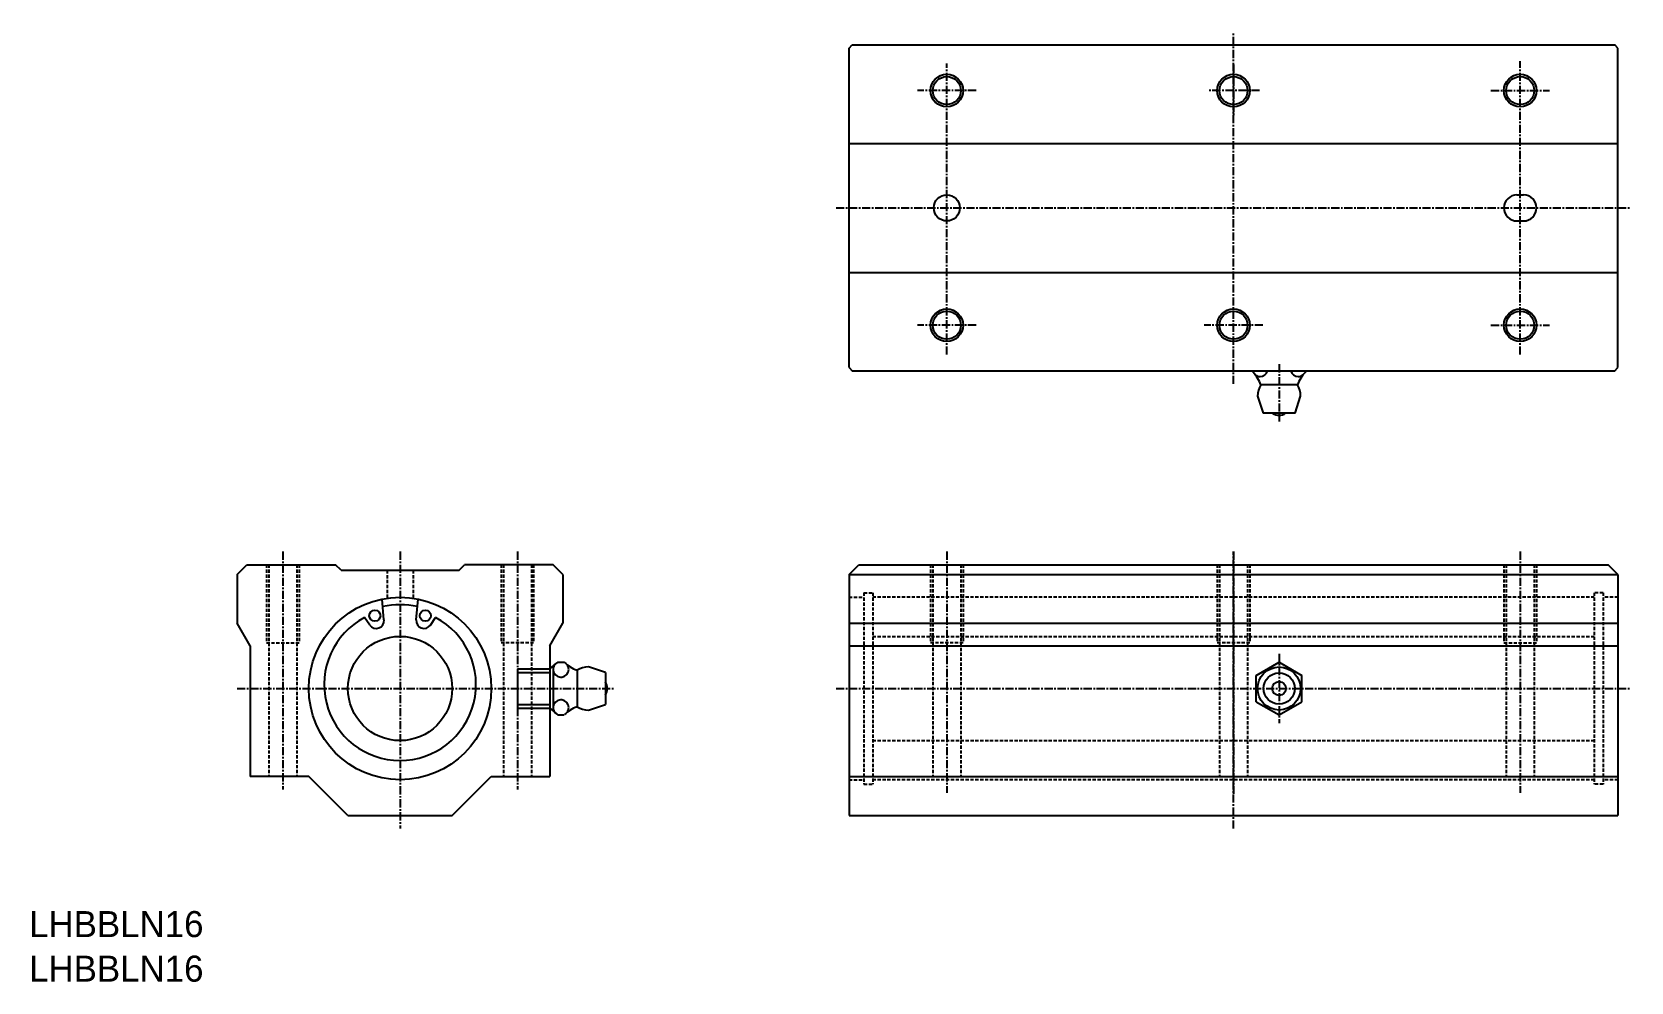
# Model space of a CAD drawing. Extents: x 214 to 460, y -182 to -36.
import ezdxf

# ---------------------------------------------------------------- set-up
doc = ezdxf.new("R2010")
doc.units = 0
for name, pattern in [('CENTER', [2, 1.25, -0.25, 0.25, -0.25]), ('DASHED', [0.75, 0.5, -0.25]), ('DOT', [0.5, 0.25, -0.25])]:
    doc.linetypes.add(name, pattern=pattern)
doc.layers.get('0').update_dxf_attribs({"linetype": 'CONTINUOUS'})
doc.layers.add('CENTER', color=1, linetype='CENTER')

# ---------------------------------------------------------------- blocks, each defined once
blk = doc.blocks.new('A')
at = {"color": 7, "linetype": 'CONTINUOUS'}
for p, q in [((0, 3), (5, 3)), ((0, 3), (0, -3)), ((0, 2.4585), (5, 2.4585)), ((5, 3), (5.886526, 3.809967)), ((5, 3), (5, -3)), ((5.5, 2.933263), (5.5, -2.933264)), ((6.224309, 4.026714), (7.195282, 4.026714)), ((9.153575, 2.8), (9.153575, -2.800001)), ((13.5, 2.433333), (10.900002, 3.299999)), ((13.5, 2.433333), (13.5, -2.433334)), ((10.900002, -3.3), (13.5, -2.433334)), ((0, -2.4585), (5, -2.4585)), ((0, -3), (5, -3)), ((5, -3), (5.886526, -3.809968)), ((6.224308, -4.026715), (7.195282, -4.026715))]:
    blk.add_line(p, q, dxfattribs=at)
for centre, radius, start, end in [((6.687519, 2.933263), 1.187517, 112.958597, 0), ((11.299999, 8.402933), 6, 226.833578, 249.038611), ((6.687519, 2.933263), 1.187517, 0, 37.550939), ((10.900001, 0), 3.3, 89.999982, 121.952754), ((11.983333, 0), 1.816667, 326.601512, 33.398488), ((6.687519, -2.933264), 1.187517, 359.999945, 247.041331), ((11.299999, -8.402934), 6, 110.961341, 132.902531), ((6.687519, -2.933264), 1.187517, 322.449006, 359.999945), ((10.900001, 0), 3.3, 238.047246, 270.000018)]:
    blk.add_arc(centre, radius, start, end, dxfattribs=at)
at = {"layer": 'CENTER', "color": 1, "linetype": 'CENTER'}
blk.add_line((-1, 0), (14.8, 0), dxfattribs=at)

msp = doc.modelspace()

# ---------------------------------------------------------------- linework, layer by layer
at = {"color": 7, "linetype": 'CONTINUOUS'}
for p, q in [((339.53, -38.52), (340.03, -38.02)), ((339.53, -87.52), (339.53, -38.52)), ((340.03, -38.02), (457.03, -38.02)), ((457.53, -38.52), (457.03, -38.02)), ((457.53, -87.52), (457.53, -38.52)), ((339.53, -53.12), (457.53, -53.12)), ((442.03, -61.02), (443.03, -61.02)), ((442.03, -65.02), (443.03, -65.02)), ((339.53, -72.92), (457.53, -72.92)), ((339.53, -87.52), (340.03, -88.02)), ((340.03, -88.02), (457.03, -88.02)), ((401.51, -88.02), (401.51, -88.22)), ((409.56, -88.02), (409.56, -88.22)), ((457.03, -88.02), (457.53, -87.52)), ((408.33, -90.18), (402.73, -90.18)), ((402.23, -91.92), (403.1, -94.52)), ((407.97, -94.52), (408.83, -91.92)), ((407.97, -94.52), (403.1, -94.52)), ((245.63, -119.27), (247.13, -117.77)), ((247.13, -117.77), (260.73, -117.77)), ((261.58, -118.62), (260.73, -117.77)), ((279.68, -118.62), (280.53, -117.77)), ((294.13, -117.77), (280.53, -117.77)), ((295.63, -119.27), (294.13, -117.77)), ((339.53, -119.27), (341.03, -117.77)), ((341.03, -117.77), (456.03, -117.77)), ((457.53, -119.27), (456.03, -117.77)), ((245.63, -119.27), (245.63, -126.77)), ((261.58, -118.62), (279.68, -118.62)), ((295.63, -119.27), (295.63, -126.77)), ((339.53, -119.27), (339.53, -156.27)), ((339.53, -119.27), (457.53, -119.27)), ((457.53, -119.27), (457.53, -156.27)), ((268.16, -126.25), (267.88, -123.05)), ((273.1, -126.25), (273.38, -123.05)), ((247.63, -130.24), (245.63, -126.77)), ((265.99, -127.04), (265.17, -125.88)), ((275.28, -127.04), (276.09, -125.88)), ((293.63, -130.24), (295.63, -126.77)), ((339.53, -126.77), (457.53, -126.77)), ((247.63, -130.24), (247.63, -150.27)), ((293.63, -130.24), (293.63, -150.27)), ((339.53, -130.24), (457.53, -130.24)), ((402.03, -134.75), (405.53, -132.73)), ((402.03, -138.8), (402.03, -134.75)), ((405.53, -132.73), (409.03, -134.75)), ((409.03, -138.8), (409.03, -134.75)), ((402.03, -138.8), (405.53, -140.82)), ((405.53, -140.82), (409.03, -138.8)), ((256.63, -150.27), (247.63, -150.27)), ((262.63, -156.27), (256.63, -150.27)), ((278.63, -156.27), (284.63, -150.27)), ((284.63, -150.27), (293.63, -150.27)), ((339.53, -150.27), (457.53, -150.27)), ((262.63, -156.27), (278.63, -156.27)), ((339.53, -156.27), (457.53, -156.27))]:
    msp.add_line(p, q, dxfattribs=at)
at = {"color": 3, "linetype": 'DASHED'}
for p, q in [((250.13, -117.77), (250.13, -129.77)), ((250.48, -117.77), (250.48, -150.27)), ((254.78, -117.77), (254.78, -150.27)), ((255.13, -117.77), (255.13, -129.77)), ((286.13, -117.77), (286.13, -129.77)), ((286.48, -117.77), (286.48, -150.27)), ((290.78, -117.77), (290.78, -150.27)), ((291.13, -117.77), (291.13, -129.77)), ((352.03, -117.77), (352.03, -129.77)), ((352.38, -117.77), (352.38, -150.27)), ((356.68, -117.77), (356.68, -150.27)), ((357.03, -117.77), (357.03, -129.77)), ((396.03, -117.77), (396.03, -129.77)), ((396.38, -117.77), (396.38, -150.27)), ((400.68, -117.77), (400.68, -150.27)), ((401.03, -117.77), (401.03, -129.77)), ((440.03, -117.77), (440.03, -129.77)), ((440.38, -117.77), (440.38, -150.27)), ((444.68, -117.77), (444.68, -150.27)), ((445.03, -117.77), (445.03, -129.77)), ((268.63, -118.62), (268.63, -122.92)), ((272.63, -118.62), (272.63, -122.92)), ((341.81, -122.07), (343.16, -122.07)), ((341.81, -122.07), (341.81, -151.47)), ((343.16, -122.07), (343.16, -151.47)), ((455.25, -122.07), (453.9, -122.07)), ((453.9, -122.07), (453.9, -151.47)), ((455.25, -122.07), (455.25, -151.47)), ((339.53, -122.77), (341.81, -122.77)), ((453.9, -122.77), (343.16, -122.77)), ((457.53, -122.77), (455.25, -122.77)), ((250.13, -129.77), (255.13, -129.77)), ((291.13, -129.77), (286.13, -129.77)), ((343.16, -128.77), (453.9, -128.77)), ((357.03, -129.77), (352.03, -129.77)), ((401.03, -129.77), (396.03, -129.77)), ((398.53, -129.77), (398.53, -129.77)), ((399.78, -129.77), (399.78, -129.77)), ((440.03, -129.77), (445.03, -129.77)), ((343.16, -144.77), (453.9, -144.77)), ((339.53, -150.77), (341.81, -150.77)), ((341.81, -151.47), (343.16, -151.47)), ((453.9, -150.77), (343.16, -150.77)), ((455.25, -151.47), (453.9, -151.47)), ((457.53, -150.77), (455.25, -150.77))]:
    msp.add_line(p, q, dxfattribs=at)
at = {"color": 12, "linetype": 'DOT'}
for p, q in [((354.53, -129.77), (354.53, -129.77)), ((355.78, -129.77), (355.78, -129.77))]:
    msp.add_line(p, q, dxfattribs=at)
at = {"color": 3, "linetype": 'CONTINUOUS'}
for centre in [(354.53, -45.02), (398.53, -45.02), (442.53, -45.02), (354.53, -81.02), (398.53, -81.02), (442.53, -81.02)]:
    msp.add_circle(centre, 2.5, dxfattribs=at)
at = {"color": 7, "linetype": 'CONTINUOUS'}
for centre, radius in [((354.53, -45.02), 2.15), ((398.53, -45.02), 2.15), ((442.53, -45.02), 2.15), ((354.53, -63.02), 2), ((354.53, -81.02), 2.15), ((398.53, -81.02), 2.15), ((442.53, -81.02), 2.15), ((270.63, -136.77), 14), ((266.76, -125.6), 0.85), ((274.51, -125.6), 0.85), ((270.63, -136.77), 8), ((405.53, -136.77), 3.3), ((405.53, -136.77), 2.4), ((405.53, -136.77), 1.05)]:
    msp.add_circle(centre, radius, dxfattribs=at)
for centre, radius, start, end in [((442.03, -63.02), 2, 90, 270), ((443.03, -63.02), 2, 270, 90), ((397.13, -92.32), 6, 20.9613, 42.9025), ((402.6, -87.71), 1.19, 269.9999, 344.7437), ((408.47, -87.71), 1.19, 195.2563, 270), ((413.94, -92.32), 6, 136.8336, 159.0386), ((402.6, -87.71), 1.19, 232.449, 269.9999), ((405.53, -91.92), 3.3, 148.0472, 180), ((405.53, -91.92), 3.3, 360, 31.9528), ((408.47, -87.71), 1.19, 270, 307.5509), ((405.53, -93.01), 1.82, 236.6015, 303.3985), ((270.63, -136.77), 12.85, 78.1077, 101.8923), ((270.63, -136.17), 11.65, 117.942, 62.058), ((266.97, -126.35), 1.2, 214.9881, 5.0215), ((274.3, -126.35), 1.2, 174.9785, 325.0119)]:
    msp.add_arc(centre, radius, start, end, dxfattribs=at)
at = {"color": 7}
for p in [(440.03, -63.02), (445.03, -63.02), (270.63, -122.77)]:
    msp.add_point(p, dxfattribs=at)
at = {"layer": 'CENTER', "color": 1, "linetype": 'CENTER'}
for p, q in [((398.53, -90.02), (398.53, -36.02)), ((354.53, -85.52), (354.53, -40.86)), ((398.53, -41.02), (398.53, -49.02)), ((442.53, -85.52), (442.53, -40.52)), ((359.03, -45.02), (350.03, -45.02)), ((402.53, -45.02), (394.53, -45.02)), ((438.03, -45.02), (447.03, -45.02)), ((337.53, -63.02), (459.53, -63.02)), ((359.03, -81.02), (350.03, -81.02)), ((403.03, -81.02), (394.03, -81.02)), ((438.03, -81.02), (447.03, -81.02)), ((405.53, -87.02), (405.53, -95.82)), ((252.63, -115.77), (252.63, -152.27)), ((270.63, -115.77), (270.63, -158.27)), ((288.63, -115.77), (288.63, -152.27)), ((354.53, -115.77), (354.53, -152.77)), ((398.53, -115.77), (398.53, -152.91)), ((398.53, -158.27), (398.53, -115.77)), ((442.53, -115.77), (442.53, -152.77)), ((405.53, -131.47), (405.53, -142.07)), ((245.63, -136.77), (295.63, -136.77)), ((337.53, -136.77), (459.53, -136.77))]:
    msp.add_line(p, q, dxfattribs=at)

# ---------------------------------------------------------------- block references
at = {"color": 7, "linetype": 'CONTINUOUS'}
msp.add_blockref('A', (288.63, -136.77), dxfattribs=at)

# ---------------------------------------------------------------- texts
for p in [(213.7, -174.92), (213.7, -181.76)]:
    msp.add_text('LHBBLN16', height=4, dxfattribs=at).set_placement(p)

doc.saveas('drawing.dxf')
